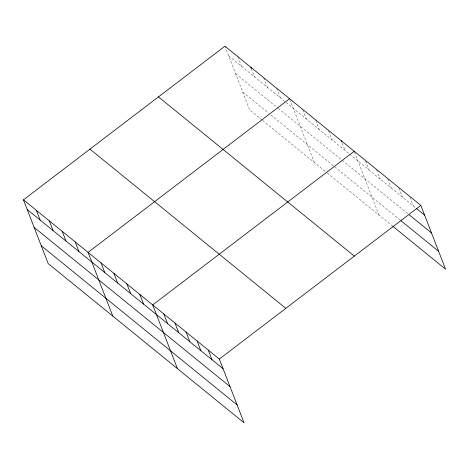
<?xml version="1.0" encoding="UTF-8"?>
<svg xmlns="http://www.w3.org/2000/svg" width="469" height="469" viewBox="0 0 469 469"><rect width="100%" height="100%" fill="white"/><g stroke="black" fill="none" stroke-linecap="round" stroke-linejoin="round"><path stroke-width="0.35" stroke-dasharray="2.35 1.76" d="M228.708 55.899L348.995 153.668M349.557 154.125L415.704 207.89M235.626 73.733L277.783 107.999M278.34 108.456L408.194 213.999M242.749 92.112L268.608 113.129M270.853 114.952L399.781 219.744M262.036 120L249.672 109.945L224.944 46.202M262.599 120.457L326.676 172.539M327.239 172.997L392.272 225.853M409.976 197.039L413.488 206.09M398.873 188.016L402.384 197.068M387.775 178.994L391.287 188.046M376.677 169.971L380.189 179.023M365.574 160.949L369.085 170.001M354.476 151.927L378.952 215.025M342.3 143.356L345.061 150.467M328.617 130.91L332.128 139.961M315.69 120.404L319.201 129.456M302.763 109.893L306.275 118.944M289.836 99.387L314.312 162.485M276.657 88.231L280.415 97.927M263.73 77.725L267.488 87.422M251.302 68.509L254.561 76.91M237.871 56.708L241.635 66.405"/><path stroke-width="0.7" d="M23.45 199.841L219.328 359.055L244.056 422.798L48.178 263.59L23.45 199.841L224.944 46.202L420.822 205.41L445.55 269.159L392.823 226.304M289.584 98.742L88.09 252.381L112.818 316.129M354.224 151.282L152.73 304.92L177.458 368.669M219.328 359.055L420.822 205.41M416.261 208.342L424.586 215.113M409.302 214.902L431.503 232.946M400.889 220.647L438.632 251.325M158.452 96.901L354.329 256.115M89.942 149.136L285.826 308.35M27.214 209.537L223.092 368.751M34.131 227.371L230.009 386.585M41.26 245.75L237.138 404.964M341.297 140.77L341.795 142.066M250.798 67.214L251.302 68.509M208.23 350.032L211.994 359.729M197.132 341.01L200.89 350.706M186.029 331.988L189.793 341.684M174.931 322.965L178.695 332.662M163.833 313.943L167.591 323.639M139.803 294.415L143.567 304.111M126.876 283.903L130.634 293.6M113.949 273.398L117.707 283.094M101.017 262.886L104.78 272.589M75.163 241.875L78.921 251.572M62.236 231.364L65.994 241.06M49.304 220.858L53.067 230.555M36.377 210.347L40.141 220.043"/></g></svg>
